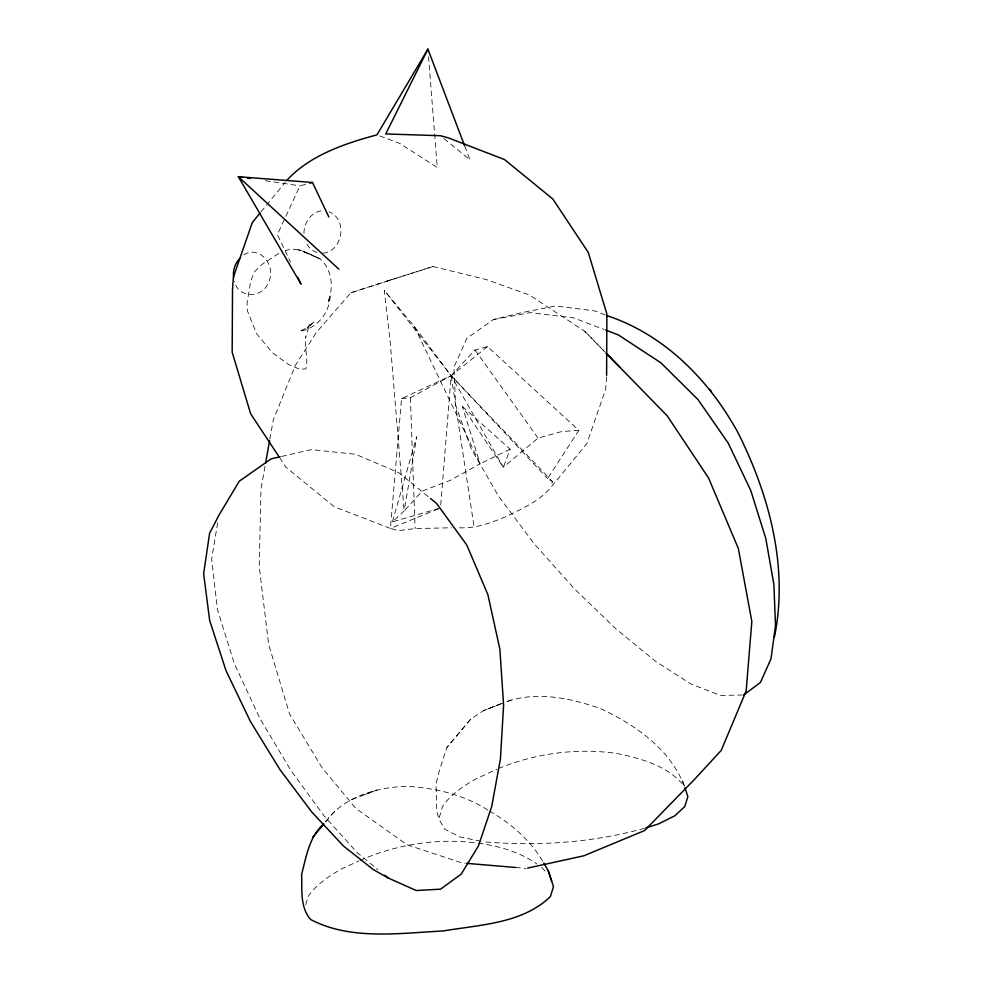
<?xml version="1.0" encoding="UTF-8"?>
<svg xmlns="http://www.w3.org/2000/svg" width="983" height="983" viewBox="0 0 983 983"><rect width="100%" height="100%" fill="white"/><g stroke="black" fill="none" stroke-linecap="round" stroke-linejoin="round"><path stroke-width="0.74" stroke-dasharray="4.92 3.69" d="M606.597 376.845L605.712 389.133L586.839 443.603L551.782 486.315C540.22 500.875 522.428 508.444 506.196 516.505C490.726 522.981 474.58 529.149 457.5 527.625M440.728 504.967L451.16 375.69L474.998 349.985L487.543 346.594L578.827 430.333L547.58 478.574L552.311 481.473L551.782 486.315M487.543 346.594L451.16 375.69L401.555 398.619L390.411 528.436L398.299 530.587L415.109 528.596L451.443 527.76M303.968 233.426C303.784 223.043 311.242 211.714 322.154 210.767M217.636 522.833L211.677 558.958L217.415 609.46L234.384 663.722L259.881 718.438L290.784 770.242L324.071 815.927L357.198 852.63L377.914 869.574M265.017 466.311L260.999 488.895L259.217 566.503L268.642 644.443L289.616 714.1L321.896 767.453L355.821 808.407L407.122 844.827L462.108 862.951L465.168 863.209M269.846 439.204L273.335 419.63L295.404 365.344L316.034 332.881L350.82 292.787L394.392 278.742M392.401 521.85L416.755 436.685L404.148 510.963L392.401 521.85L440.482 508.014L390.411 528.436L334.269 506.773L286.004 467.294L280.106 458.385M305.713 904.802L308.232 896.336A99.05 37.219 -16.2 0 1 342.047 868.677L358.562 861.071M480.834 841.227L460.449 837.086L444.967 829.443L438.836 819.011L442.608 806.318A99.05 37.219 -16.2 0 1 476.436 778.647L497.066 769.136M500.937 703.693L483.734 710.525L470.624 719.212L446.872 747.461L439.204 771.188L436.022 784.188L436.735 810.754L438.836 819.011M462.329 406.495L510.103 449.182L503.345 467.269L462.329 406.495L480.097 463.779L450.558 480.22L422.26 491.033L404.148 510.963L390.226 342.281L384.255 290.329L414.236 326.381L451.16 375.69L547.58 478.574M305.504 184.349L299.95 185.848L277.403 234.593L290.538 262.129M261.011 211.886L285.316 182.224M325.619 821.886C343.337 796.758 376.329 787.616 405.684 786.24C434.461 787.727 463.706 794.547 488.17 810.311M325.791 821.665L336.235 809.23M470.624 719.212L446.872 747.461M578.827 430.333L561.662 431.549L538.045 438.049L503.345 467.269L451.16 375.69L384.255 290.329M605.159 314.941L595.243 310.984L555.69 305.971L521.715 312.619L493.355 319.573L466.937 338.213L453.937 367.286L455.571 404.935L471.152 448.752L498.442 496.01L534.187 543.771L574.65 589.075L616.218 629.145L655.784 661.473L691.024 684.057L720.514 695.46L742.202 694.981M278.803 253.393L261.81 264.562L254.634 271.664L250.677 281.089L247.016 303.477L247.495 311.021L256.637 333.815L272.61 352.848L288.584 364.533L300.048 369.362L305.824 368.822C308.773 358.377 303.956 347.49 305.738 336.813L305.48 338.103L309.645 324.095L307.31 328.224L314.277 321.49L308.171 327.265L299.52 331.259C317.042 328.801 330.079 312.52 330.165 295.047L327.855 303.071C333.667 288.511 332.549 269.539 319.979 258.824C309.129 254.327 297.444 246.045 285.439 250.665M401.555 398.619L410.378 397.697L451.16 375.69L552.311 481.473M510.103 449.182L480.097 463.779L414.236 326.381M498.442 768.509C535.784 753.285 577.107 747.658 617.091 753.506C641.58 758.606 668.329 765.892 684.487 786.437C670.381 749.193 635.227 724.729 600.306 708.51C570.054 698.041 535.87 690.631 504.844 702.292M359.938 860.432C396.346 844.483 437.251 837.848 476.78 842.984M243.772 254.818C260.556 244.374 277.083 267.413 268.334 282.613C262.78 298.611 237.898 298.549 234.495 281.285M511.369 699.945L483.734 710.525L499.634 704.442M365.246 794.473L376.993 789.976L349.358 800.543M350.82 292.787L432.95 266.528L486.155 279.516L529.382 294.998L584.996 331.455L604.213 351.189M387.118 281.064L432.95 266.528M644.504 828.325C592.454 842.738 537.468 846.412 483.747 841.817M281.617 456.444L311.402 449.612L355.404 454.22L398.471 472.504L429.387 497.607M493.355 319.573L530.23 312.606L573.384 317.804L604.226 329.526M322.94 253.147C342.92 251.451 347.97 219.012 329.096 211.873M515.547 867.485L526.237 868.394M478.266 843.119C498.86 846.068 519.749 851.929 536.976 864.008M265.385 180.725L299.95 185.848M379.807 135.924L399.762 143.432L437.263 167.479L428.514 56.731M317.079 252.57C311.525 250.702 307.163 246.438 305.59 240.749M489.423 811.061C510.939 823.263 530.55 840.354 543.058 861.821M443.997 138.615L469.923 159.774L464.541 145.595M584.996 331.455L604.963 351.988M541.731 867.473L546.966 873.088M474.998 349.985L538.045 438.049M682.632 780.686L684.34 785.884M451.16 375.69L474.15 527.244M410.378 397.697L415.109 528.596M308.367 253.454L298.267 249.596L319.979 258.824L308.367 253.454"/><path stroke-width="1.47" d="M606.609 375.309L606.88 313.97L588.264 252.41L552.815 198.984L504.488 159.553L448.346 137.878L440.47 135.728L385.754 133.934L427.912 49.15L464.541 145.595M774.481 636.738C788.784 566.491 768.878 493.589 737.066 430.861L734.227 426.094C705.671 376.526 661.78 333.532 606.585 315.506M265.557 463.3L269.588 440.716M323.886 823.926C309.141 836.631 306.401 856.377 301.634 874.219C302.272 889.64 299.704 906.756 310.591 919.474C350.784 940.67 399.442 933.088 443.075 930.987C479.507 924.733 522.354 923.787 550.369 896.582L553.478 886.703L548.244 870.717L543.808 863.086M427.912 49.15L376.956 134.855C344.836 143.506 310.493 155.031 287.257 179.852M260.04 213.078L252.275 222.576L233.401 277.034L232.516 289.309L232.172 352.209L250.665 413.818L279.27 457.107M312.483 837.491L322.731 825.339M239.754 258.529C234.925 263.456 232.602 270.817 233.684 277.624M743.652 694.944L760.4 682.521L770.967 658.917L775.501 625.606L773.904 584.664L765.831 538.635L750.742 490.419L728.182 443.063L697.991 399.565L660.785 362.715L618.246 334.859L605.626 330.067M645.905 827.883L658.536 823.914L674.94 815.718L684.758 806.552L687.867 796.685L684.905 787.715M309.682 183.219L312.459 182.469L328.863 216.997M280.13 456.788L271.197 458.84L239.25 481.228L218.877 515.313L209.6 533.29L203.641 573.716L209.662 620.519L226.078 670.824L250.456 721.547L279.934 769.591L311.722 811.946L343.411 845.97L373.208 869.513L388.273 878.04L416.202 890.512L440.544 889.173L461.273 874.047L478.402 845.994L491.672 806.748L500.445 758.765L503.615 705.094L499.868 649.185L487.875 594.641L466.765 544.987L436.526 503.394L430.579 498.565M527.711 868.075L583.828 855.8L644.59 830.561L694.698 779.187L721.215 750.398L746.146 690.975L751.835 621.477L738.331 548.465L708.571 478.033L667.248 415.883L606.351 353.389M312.459 182.469L238.328 176.707L301.031 284.148L297.751 277.267M466.692 863.344L515.547 867.485M242.838 177.37L238.328 176.707L338.914 269.195M247.347 178.046L250.358 178.488M384.82 875.226L388.273 878.04M709.382 389.293L711.508 391.48M606.019 353.069L619.695 367.114M548.244 870.717L551.672 881.112"/></g></svg>
